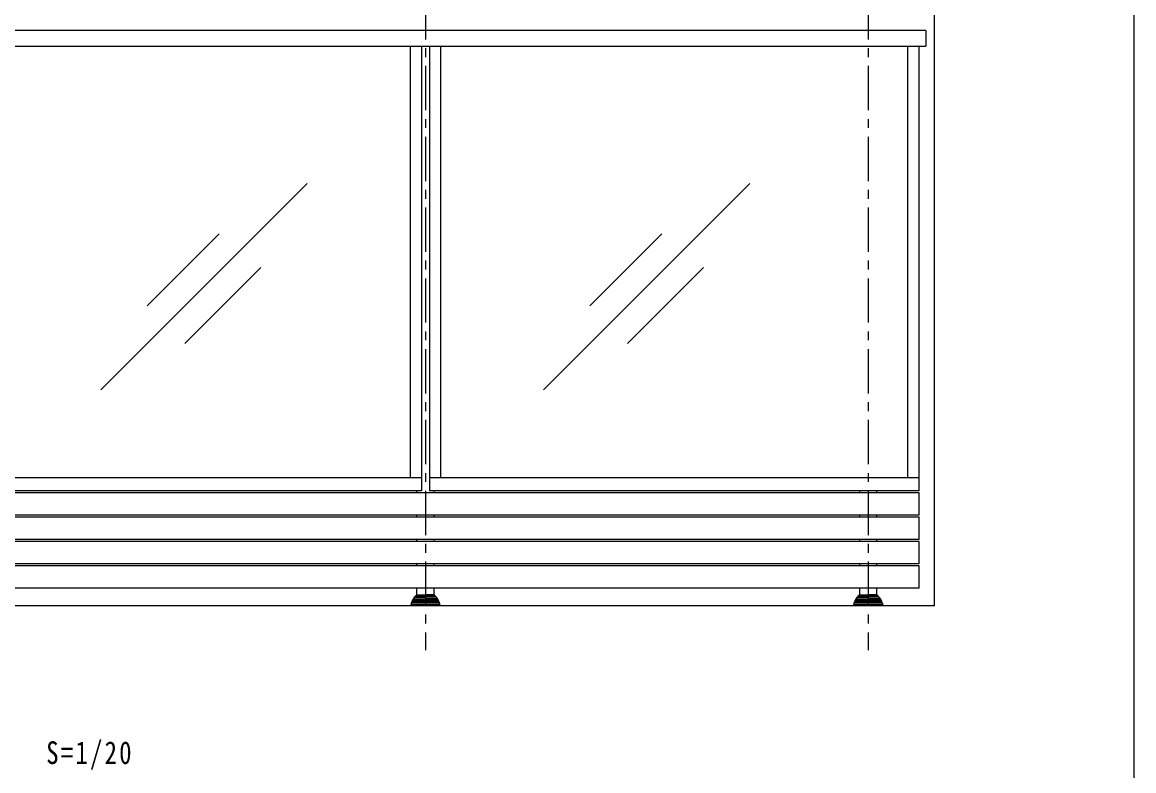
# Model space of a CAD drawing. Units: millimetres at full size, sheet at 1:5, with parts at other scales. Extents: x -1050 to 1050, y -742 to 742.
# Drawn here: x 362 to 990, y 52 to 475 of the extents above; entities that cross this region are included whole.
import ezdxf

# ---------------------------------------------------------------- set-up
doc = ezdxf.new("R2010")
doc.units = ezdxf.units.MM
doc.header["$LTSCALE"] = 5
doc.linetypes.add('CHAIN1', pattern=[8, 5, -1, 1, -1])
doc.layers.add('0-9_文字', color=3, linetype='Continuous', lineweight=20)
doc.layers.add('1-5_図枠1_1', color=7, linetype='Continuous')
doc.layers.add('1-6_姿図', color=7, linetype='Continuous')
doc.styles.add('ＭＳ ゴシック', font='')
doc.styles.get('ＭＳ ゴシック').set_extended_font_data('MS Gothic')

msp = doc.modelspace()

# ---------------------------------------------------------------- linework, layer by layer
at = {"layer": '1-5_図枠1_1'}
msp.add_line((990, 682.5), (990, -707.5), dxfattribs=at)
at = {"layer": '1-6_姿図', "linetype": 'CHAIN1'}
for p, q in [((590, 570), (590, 120)), ((840, 570), (840, 120))]:
    msp.add_line(p, q, dxfattribs=at)
at = {"layer": '1-6_姿図'}
for p, q in [((877.5, 145), (877.5, 570)), ((872.5, 470), (-90, 470)), ((872.5, 470), (872.5, 461.25)), ((-90, 461.25), (872.5, 461.25)), ((581.5, 461.25), (581.5, 217.5)), ((587.75, 461.25), (587.75, 210)), ((592.25, 461.25), (592.25, 210)), ((598.5, 461.25), (598.5, 217.5)), ((862.5, 217.5), (862.5, 461.25)), ((868.75, 210), (868.75, 461.25)), ((406.698, 267.036), (523.302, 383.64)), ((656.698, 267.036), (773.302, 383.64)), ((432.931, 314.482), (473.596, 355.147)), ((682.931, 314.482), (723.596, 355.147)), ((454.144, 293.269), (497.069, 336.194)), ((704.144, 293.269), (747.069, 336.194)), ((342.25, 217.5), (587.75, 217.5)), ((592.25, 217.5), (868.75, 217.5)), ((868.75, 208.75), (-90, 208.75)), ((587.75, 210), (342.25, 210)), ((585.25, 208.75), (585.25, 210)), ((868.75, 210), (592.25, 210)), ((594.75, 210), (594.75, 208.75)), ((835.25, 208.75), (835.25, 210)), ((844.75, 210), (844.75, 208.75)), ((868.75, 196.25), (868.75, 208.75)), ((868.75, 196.25), (-90, 196.25)), ((868.75, 195), (-90, 195)), ((585.25, 195), (585.25, 196.25)), ((594.75, 196.25), (594.75, 195)), ((835.25, 195), (835.25, 196.25)), ((844.75, 196.25), (844.75, 195)), ((868.75, 182.5), (868.75, 195)), ((868.75, 182.5), (-90, 182.5)), ((585.25, 181.25), (585.25, 182.5)), ((594.75, 182.5), (594.75, 181.25)), ((835.25, 181.25), (835.25, 182.5)), ((844.75, 182.5), (844.75, 181.25)), ((868.75, 181.25), (-90, 181.25)), ((868.75, 168.75), (868.75, 181.25)), ((868.75, 168.75), (-90, 168.75)), ((868.75, 167.5), (-90, 167.5)), ((585.25, 167.5), (585.25, 168.75)), ((594.75, 168.75), (594.75, 167.5)), ((835.25, 167.5), (835.25, 168.75)), ((844.75, 168.75), (844.75, 167.5)), ((868.75, 155), (868.75, 167.5)), ((868.75, 155), (-90, 155)), ((584.75, 150.75), (584.75, 150.6)), ((585.25, 151.25), (585.25, 155)), ((585.25, 151.25), (590, 151.25)), ((594.75, 151.25), (590, 151.25)), ((594.75, 155), (594.75, 151.25)), ((595.25, 150.75), (595.25, 150.6)), ((834.75, 150.75), (834.75, 150.6)), ((835.25, 151.25), (835.25, 155)), ((835.25, 151.25), (840, 151.25)), ((844.75, 151.25), (840, 151.25)), ((844.75, 155), (844.75, 151.25)), ((845.25, 150.75), (845.25, 150.6)), ((877.5, 145), (-90, 145)), ((581.75, 145.482), (581.75, 145)), ((581.941, 146.311), (581.941, 145.8)), ((581.941, 145.8), (590, 145.8)), ((582.187, 147.014), (582.187, 146.599)), ((582.187, 146.6), (590, 146.6)), ((582.505, 147.76), (582.505, 147.407)), ((582.505, 147.407), (590, 147.407)), ((582.908, 148.524), (582.908, 148.2)), ((582.908, 148.2), (590, 148.2)), ((583.36, 149.001), (590, 149.001)), ((583.424, 149.302), (583.424, 149.001)), ((583.882, 149.8), (590, 149.8)), ((584.073, 150.1), (584.073, 149.8)), ((584.527, 150.6), (590, 150.6)), ((595.473, 150.6), (590, 150.6)), ((596.118, 149.8), (590, 149.8)), ((596.64, 149.001), (590, 149.001)), ((597.092, 148.2), (590, 148.2)), ((597.495, 147.407), (590, 147.407)), ((597.813, 146.6), (590, 146.6)), ((598.059, 145.8), (590, 145.8)), ((595.927, 150.1), (595.927, 149.8)), ((596.576, 149.302), (596.576, 149.001)), ((597.092, 148.524), (597.092, 148.2)), ((597.495, 147.76), (597.495, 147.407)), ((597.813, 147.014), (597.813, 146.599)), ((598.059, 146.311), (598.059, 145.8)), ((598.25, 145.482), (598.25, 145)), ((831.75, 145.482), (831.75, 145)), ((831.941, 146.311), (831.941, 145.8)), ((831.941, 145.8), (840, 145.8)), ((832.187, 147.014), (832.187, 146.599)), ((832.187, 146.6), (840, 146.6)), ((832.505, 147.76), (832.505, 147.407)), ((832.505, 147.407), (840, 147.407)), ((832.908, 148.524), (832.908, 148.2)), ((832.908, 148.2), (840, 148.2)), ((833.36, 149.001), (840, 149.001)), ((833.424, 149.302), (833.424, 149.001)), ((833.882, 149.8), (840, 149.8)), ((834.073, 150.1), (834.073, 149.8)), ((834.527, 150.6), (840, 150.6)), ((845.473, 150.6), (840, 150.6)), ((846.118, 149.8), (840, 149.8)), ((846.64, 149.001), (840, 149.001)), ((847.092, 148.2), (840, 148.2)), ((847.495, 147.407), (840, 147.407)), ((847.813, 146.6), (840, 146.6)), ((848.059, 145.8), (840, 145.8)), ((845.927, 150.1), (845.927, 149.8)), ((846.576, 149.302), (846.576, 149.001)), ((847.092, 148.524), (847.092, 148.2)), ((847.495, 147.76), (847.495, 147.407)), ((847.813, 147.014), (847.813, 146.599)), ((848.059, 146.311), (848.059, 145.8)), ((848.25, 145.482), (848.25, 145))]:
    msp.add_line(p, q, dxfattribs=at)
for centre, radius, start, end in [((585.25, 150.75), 0.5, 90, 180), ((594.75, 150.75), 0.5, 0, 90), ((835.25, 150.75), 0.5, 90, 180), ((844.75, 150.75), 0.5, 0, 90), ((582.114, 145.48), 0.364, 118.33625, 179.71056), ((582.244, 146.303), 0.303, 100.92102, 178.46143), ((582.556, 147.04), 0.37, 97.87545, 184.11221), ((582.92, 147.785), 0.415, 91.62275, 183.49063), ((583.373, 148.536), 0.466, 91.64474, 181.439), ((583.912, 149.312), 0.488, 86.57068, 181.25523), ((584.584, 150.089), 0.512, 86.56134, 178.79631), ((595.416, 150.089), 0.512, 1.20369, 93.43866), ((596.088, 149.312), 0.488, 358.74477, 93.42932), ((596.627, 148.536), 0.466, 358.561, 88.35526), ((597.08, 147.785), 0.415, 356.50937, 88.37725), ((597.444, 147.04), 0.37, 355.88779, 82.12455), ((597.756, 146.303), 0.303, 1.53857, 79.07898), ((597.886, 145.48), 0.364, 0.28944, 61.66375), ((832.114, 145.48), 0.364, 118.33625, 179.71056), ((832.244, 146.303), 0.303, 100.92102, 178.46143), ((832.556, 147.04), 0.37, 97.87545, 184.11221), ((832.92, 147.785), 0.415, 91.62275, 183.49063), ((833.373, 148.536), 0.466, 91.64474, 181.439), ((833.912, 149.312), 0.488, 86.57068, 181.25523), ((834.584, 150.089), 0.512, 86.56134, 178.79631), ((845.416, 150.089), 0.512, 1.20369, 93.43866), ((846.088, 149.312), 0.488, 358.74477, 93.42932), ((846.627, 148.536), 0.466, 358.561, 88.35526), ((847.08, 147.785), 0.415, 356.50937, 88.37725), ((847.444, 147.04), 0.37, 355.88779, 82.12455), ((847.756, 146.303), 0.303, 1.53857, 79.07898), ((847.886, 145.48), 0.364, 0.28944, 61.66375)]:
    msp.add_arc(centre, radius, start, end, dxfattribs=at)

# ---------------------------------------------------------------- texts
at = {"layer": '0-9_文字', "insert": (375.914, 52.481), "char_height": 12.83, "attachment_point": 7, "style": 'ＭＳ ゴシック'}
msp.add_mtext('\\T1.18;\\W0.8;S=1/20', dxfattribs=at)

doc.saveas('drawing.dxf')
